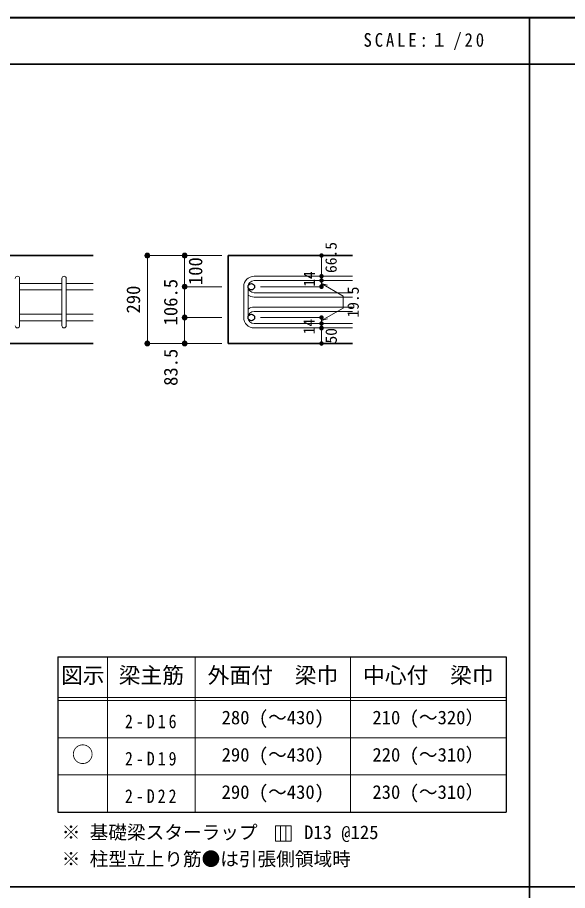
# Model space of a CAD drawing. Units: millimetres at full size, sheet at 1:20. Extents: x -3982 to 3969, y -2797 to 2801.
# Drawn here: x -2397 to -628, y -10 to 2801 of the extents above; entities that cross this region are included whole.
import ezdxf
from ezdxf.enums import TextEntityAlignment as Align

# ---------------------------------------------------------------- set-up
doc = ezdxf.new("R2010")
doc.units = ezdxf.units.MM
doc.header["$LTSCALE"] = 20
doc.header["$PDMODE"] = 32
doc.header["$PDSIZE"] = 12
for name, color, linetype, lineweight in [('6-1_躯体線', 2, 'Continuous', 35), ('6-5_梁主筋', 7, 'Continuous', 18), ('6-6_S.T.P.', 7, 'Continuous', 18), ('6-7_文字', 7, 'Continuous', 18), ('6-D_寸法', 4, 'Continuous', 9), ('6-E_枠', 7, 'Continuous', 18), ('F-0_枠', 6, 'Continuous', 40)]:
    doc.layers.add(name, color=color, linetype=linetype, lineweight=lineweight)
doc.styles.add('ＭＳ ゴシック', font='')
doc.styles.get('ＭＳ ゴシック').set_extended_font_data('MS Gothic')

msp = doc.modelspace()

# ---------------------------------------------------------------- linework, layer by layer
at = {"layer": '6-1_躯体線'}
for p, q in [((-2153.87, 2034.12), (-3103.87, 2034.12)), ((-1719.2, 2034.12), (-1319.2, 2034.12)), ((-2153.87, 1751.12), (-2553.87, 1751.12))]:
    msp.add_line(p, q, dxfattribs=at)
msp.add_lwpolyline([(-1719.2, 2034.12), (-1719.2, 1751.12), (-1319.2, 1751.12)], dxfattribs=at)
at = {"layer": '6-5_梁主筋'}
for p, q in [((-2253.87, 1944.49), (-2389.87, 1944.49)), ((-2153.87, 1944.49), (-2239.87, 1944.49)), ((-2253.87, 1923.49), (-2389.87, 1923.49)), ((-2153.87, 1923.49), (-2239.87, 1923.49)), ((-2253.87, 1845.12), (-2389.87, 1845.12)), ((-2153.87, 1845.12), (-2239.87, 1845.12)), ((-2253.87, 1824.12), (-2389.87, 1824.12)), ((-2153.87, 1824.12), (-2239.87, 1824.12))]:
    msp.add_line(p, q, dxfattribs=at)
at = {"layer": '6-5_梁主筋', "color": 3, "lineweight": 25}
for centre in [(-1644.68, 1933.99), (-1644.68, 1834.62)]:
    msp.add_circle(centre, 10.5, dxfattribs=at)
at = {"layer": '6-6_S.T.P.'}
for p, q in [((-2389.87, 1808.12), (-2389.87, 1960.1)), ((-2253.87, 1808.12), (-2253.87, 1960.1)), ((-2239.87, 1808.12), (-2239.87, 1960.1)), ((-1635.7, 1967.49), (-1319.2, 1967.49)), ((-1635.7, 1953.49), (-1319.2, 1953.49)), ((-1669.2, 1933.99), (-1669.2, 1834.62)), ((-1655.2, 1933.99), (-1655.2, 1834.62)), ((-1635.7, 1914.49), (-1319.2, 1914.49)), ((-1635.7, 1900.49), (-1319.2, 1900.49)), ((-1635.7, 1868.12), (-1319.2, 1868.12)), ((-1635.7, 1854.12), (-1319.2, 1854.12)), ((-1635.7, 1815.12), (-1319.2, 1815.12)), ((-1635.7, 1801.12), (-1319.2, 1801.12))]:
    msp.add_line(p, q, dxfattribs=at)
for centre, radius, start, end in [((-2396.87, 1960.49), 7, 0, 180), ((-2246.87, 1960.49), 7, 0, 180), ((-1635.7, 1933.99), 33.5, 90, 180), ((-1635.7, 1933.99), 19.5, 90, 180), ((-1635.7, 1933.99), 19.5, 180, 270), ((-1635.7, 1933.99), 33.5, 234.40235, 270), ((-1635.7, 1834.62), 33.5, 90, 125.59765), ((-1635.7, 1834.62), 33.5, 180, 270), ((-1635.7, 1834.62), 19.5, 90, 180), ((-1635.7, 1834.62), 19.5, 180, 270), ((-2396.87, 1808.12), 7, 180, 0), ((-2246.87, 1808.12), 7, 180, 0)]:
    msp.add_arc(centre, radius, start, end, dxfattribs=at)
at = {"layer": '6-7_文字'}
for p, q in [((-1550.41, 198.36), (-1550.41, 148.36)), ((-1533.74, 198.36), (-1533.74, 148.36))]:
    msp.add_line(p, q, dxfattribs=at)
msp.add_lwpolyline([(-1567.07, 148.36), (-1517.07, 148.36), (-1517.07, 198.36), (-1567.07, 198.36)], close=True, dxfattribs=at)
at = {"layer": '6-D_寸法'}
for p, q in [((-1979.2, 2034.12), (-1859.2, 2034.12)), ((-1859.2, 2034.12), (-1739.2, 2034.12)), ((-1859.2, 2034.12), (-1859.2, 1933.99)), ((-1419.2, 1944.31), (-1399.88, 1939.14)), ((-1419.2, 1944.31), (-1349.14, 1903.86)), ((-1859.2, 1933.99), (-1739.2, 1933.99)), ((-1859.2, 1933.99), (-1859.2, 1828.12)), ((-1419.2, 1933.99), (-1615.29, 1933.99)), ((-1349.14, 1903.86), (-1349.14, 1865.32)), ((-1419.2, 1824.87), (-1349.14, 1865.32)), ((-1859.2, 1834.62), (-1739.2, 1834.62)), ((-1859.2, 1751.12), (-1859.2, 1834.62)), ((-1419.2, 1834.62), (-1615.29, 1834.62)), ((-1419.2, 1815.12), (-1419.2, 1834.62)), ((-1419.2, 1824.87), (-1399.88, 1830.05)), ((-1419.2, 1801.12), (-1419.2, 1815.12)), ((-1419.2, 1751.12), (-1419.2, 1801.12)), ((-1979.2, 1751.12), (-1859.2, 1751.12)), ((-1859.2, 1751.12), (-1739.2, 1751.12))]:
    msp.add_line(p, q, dxfattribs=at)
for points in [[(-1979.2, 2034.12), (-1979.2, 1751.12), (-1869.33, 1751.12)], [(-1419.2, 1954.06), (-1419.2, 1968.06), (-1419.2, 2034.12)], [(-1419.2, 1954.06), (-1419.2, 1933.99), (-1419.2, 1954.06)]]:
    msp.add_lwpolyline(points, dxfattribs=at)
for centre, radius in [((-1979.2, 2034.12), 8), ((-1979.2, 2034.12), 7.2), ((-1979.2, 2034.12), 6.4), ((-1979.2, 2034.12), 5.6), ((-1979.2, 2034.12), 4.8), ((-1979.2, 2034.12), 4), ((-1979.2, 2034.12), 3.2), ((-1979.2, 2034.12), 2.4), ((-1979.2, 2034.12), 1.6), ((-1979.2, 2034.12), 0.8), ((-1859.2, 2034.12), 8), ((-1859.2, 2034.12), 7.2), ((-1859.2, 2034.12), 6.4), ((-1859.2, 2034.12), 5.6), ((-1859.2, 2034.12), 4.8), ((-1859.2, 2034.12), 4), ((-1859.2, 2034.12), 3.2), ((-1859.2, 2034.12), 2.4), ((-1859.2, 2034.12), 1.6), ((-1859.2, 2034.12), 0.8), ((-1419.2, 2034.12), 4), ((-1419.2, 2034.12), 3.6), ((-1419.2, 2034.12), 3.2), ((-1419.2, 2034.12), 2.8), ((-1419.2, 2034.12), 2.4), ((-1419.2, 2034.12), 2), ((-1419.2, 2034.12), 1.6), ((-1419.2, 2034.12), 1.2), ((-1419.2, 2034.12), 0.8), ((-1419.2, 2034.12), 0.4), ((-1419.2, 1968.06), 4), ((-1419.2, 1968.06), 3.6), ((-1419.2, 1968.06), 3.2), ((-1419.2, 1968.06), 2.8), ((-1419.2, 1968.06), 2.4), ((-1419.2, 1968.06), 2), ((-1419.2, 1968.06), 1.6), ((-1419.2, 1968.06), 1.2), ((-1419.2, 1968.06), 0.8), ((-1419.2, 1968.06), 0.4), ((-1859.2, 1933.99), 8), ((-1859.2, 1933.99), 7.2), ((-1859.2, 1933.99), 6.4), ((-1859.2, 1933.99), 5.6), ((-1419.2, 1954.06), 4), ((-1419.2, 1954.06), 3.6), ((-1419.2, 1954.06), 3.2), ((-1419.2, 1954.06), 2.8), ((-1419.2, 1954.06), 2.4), ((-1419.2, 1954.06), 2), ((-1419.2, 1954.06), 1.6), ((-1419.2, 1954.06), 1.2), ((-1419.2, 1954.06), 0.8), ((-1419.2, 1954.06), 0.4), ((-1859.2, 1933.99), 4.8), ((-1859.2, 1933.99), 4), ((-1859.2, 1933.99), 3.2), ((-1859.2, 1933.99), 2.4), ((-1859.2, 1933.99), 1.6), ((-1859.2, 1933.99), 0.8), ((-1419.2, 1933.99), 4), ((-1419.2, 1933.99), 3.6), ((-1419.2, 1933.99), 3.2), ((-1419.2, 1933.99), 2.8), ((-1419.2, 1933.99), 2.4), ((-1419.2, 1933.99), 2), ((-1419.2, 1933.99), 1.6), ((-1419.2, 1933.99), 1.2), ((-1419.2, 1933.99), 0.8), ((-1419.2, 1933.99), 0.4), ((-1859.2, 1834.62), 8), ((-1859.2, 1834.62), 7.2), ((-1859.2, 1834.62), 6.4), ((-1859.2, 1834.62), 5.6), ((-1859.2, 1834.62), 4.8), ((-1859.2, 1834.62), 4), ((-1859.2, 1834.62), 3.2), ((-1859.2, 1834.62), 2.4), ((-1859.2, 1834.62), 1.6), ((-1859.2, 1834.62), 0.8), ((-1419.2, 1834.62), 4), ((-1419.2, 1834.62), 3.6), ((-1419.2, 1834.62), 3.2), ((-1419.2, 1834.62), 2.8), ((-1419.2, 1834.62), 2.4), ((-1419.2, 1834.62), 2), ((-1419.2, 1834.62), 1.6), ((-1419.2, 1834.62), 1.2), ((-1419.2, 1834.62), 0.8), ((-1419.2, 1834.62), 0.4), ((-1419.2, 1815.12), 4), ((-1419.2, 1801.12), 4), ((-1419.2, 1815.12), 3.6), ((-1419.2, 1801.12), 3.6), ((-1419.2, 1815.12), 3.2), ((-1419.2, 1801.12), 3.2), ((-1419.2, 1815.12), 2.8), ((-1419.2, 1801.12), 2.8), ((-1419.2, 1815.12), 2.4), ((-1419.2, 1801.12), 2.4), ((-1419.2, 1815.12), 2), ((-1419.2, 1801.12), 2), ((-1419.2, 1815.12), 1.6), ((-1419.2, 1801.12), 1.6), ((-1419.2, 1815.12), 1.2), ((-1419.2, 1801.12), 1.2), ((-1419.2, 1815.12), 0.8), ((-1419.2, 1801.12), 0.8), ((-1419.2, 1815.12), 0.4), ((-1419.2, 1801.12), 0.4), ((-1979.2, 1751.12), 8), ((-1979.2, 1751.12), 7.2), ((-1979.2, 1751.12), 6.4), ((-1979.2, 1751.12), 5.6), ((-1979.2, 1751.12), 4.8), ((-1979.2, 1751.12), 4), ((-1979.2, 1751.12), 3.2), ((-1979.2, 1751.12), 2.4), ((-1979.2, 1751.12), 1.6), ((-1979.2, 1751.12), 0.8), ((-1859.2, 1751.12), 8), ((-1859.2, 1751.12), 7.2), ((-1859.2, 1751.12), 6.4), ((-1859.2, 1751.12), 5.6), ((-1859.2, 1751.12), 4.8), ((-1859.2, 1751.12), 4), ((-1859.2, 1751.12), 3.2), ((-1859.2, 1751.12), 2.4), ((-1859.2, 1751.12), 1.6), ((-1859.2, 1751.12), 0.8), ((-1419.2, 1751.12), 4), ((-1419.2, 1751.12), 3.6), ((-1419.2, 1751.12), 3.2), ((-1419.2, 1751.12), 2.8), ((-1419.2, 1751.12), 2.4), ((-1419.2, 1751.12), 2), ((-1419.2, 1751.12), 1.6), ((-1419.2, 1751.12), 1.2), ((-1419.2, 1751.12), 0.8), ((-1419.2, 1751.12), 0.4)]:
    msp.add_circle(centre, radius, dxfattribs=at)
at = {"layer": '6-D_寸法', "color": 7}
for p in [(-1979.2, 2034.12), (-1859.2, 2034.12), (-1419.2, 2034.12), (-1419.2, 1968.06), (-1859.2, 1933.99), (-1419.2, 1954.06), (-1419.2, 1933.99), (-1859.2, 1834.62), (-1419.2, 1834.62), (-1419.2, 1815.12), (-1419.2, 1801.12), (-1979.2, 1751.12), (-1859.2, 1751.12), (-1419.2, 1751.12)]:
    msp.add_point(p, dxfattribs=at)
at = {"layer": '6-E_枠', "color": 3, "lineweight": 25}
for p, q in [((-2267.02, 741.85), (-2267.02, 241.85)), ((-2267.02, 741.85), (-825.33, 741.85)), ((-825.33, 741.85), (-825.33, 241.85)), ((-2267.02, 241.85), (-825.33, 241.85))]:
    msp.add_line(p, q, dxfattribs=at)
at = {"layer": '6-E_枠'}
for p, q in [((-2107.02, 741.85), (-2107.02, 241.85)), ((-1825.33, 741.85), (-1825.33, 241.85)), ((-1325.33, 741.85), (-1325.33, 241.85)), ((-2267.02, 611.85), (-825.33, 611.85)), ((-2267.02, 601.85), (-825.33, 601.85)), ((-2267.02, 481.85), (-825.33, 481.85)), ((-2267.02, 361.85), (-825.33, 361.85))]:
    msp.add_line(p, q, dxfattribs=at)
at = {"layer": 'F-0_枠'}
msp.add_line((-3981.92, 2800.77), (3969.4, 2800.77), dxfattribs=at)
at = {"layer": 'F-0_枠', "color": 2, "lineweight": 35}
for p, q in [((-749.76, 2800.77), (-749.76, -2796.83)), ((-3981.92, 2650.77), (2482.4, 2650.77)), ((2482.4, 1.97), (-3981.92, 1.97))]:
    msp.add_line(p, q, dxfattribs=at)

# ---------------------------------------------------------------- texts
at = {"layer": '6-7_文字', "color": 2, "style": 'ＭＳ ゴシック'}
for s, p in [('図示', (-2257.02, 641.85)), ('梁主筋', (-2071.17, 641.85)), ('外面付\u3000梁巾', (-1785.33, 641.85)), ('中心付\u3000梁巾', (-1285.33, 641.85)), ('○', (-2222.02, 386.85))]:
    msp.add_text(s, height=51.32, dxfattribs=at).set_placement(p, align=Align.BOTTOM_LEFT)
at = {"layer": '6-7_文字', "style": 'ＭＳ ゴシック'}
for s, p in [('280 (～430)', (-1740.33, 511.85)), ('210 (～320）', (-1255.33, 511.85)), ('290 (～430)', (-1740.33, 391.85)), ('220 (～310）', (-1255.33, 391.85)), ('290 (～430)', (-1740.33, 271.85)), ('230 (～310）', (-1255.33, 271.85)), ('※ 基礎梁スターラップ     D13 @125', (-2254.64, 142.13)), ('※ 柱型立上り筋●は引張側領域時', (-2254.64, 56.45))]:
    msp.add_text(s, height=43.99, dxfattribs=at).set_placement(p, align=Align.BOTTOM_LEFT)
at = {"layer": '6-7_文字', "color": 2, "insert": (-1283.99, 2695.77), "char_height": 43.99, "attachment_point": 7, "style": 'ＭＳ ゴシック'}
msp.add_mtext('\\T1.34;\\W0.9;SCALE:１/20', dxfattribs=at)
at = {"layer": '6-7_文字', "char_height": 43.99, "attachment_point": 7, "style": 'ＭＳ ゴシック'}
for s, insert in [('\\T1.38;\\W0.85;2-D16', (-2051.17, 511.85)), ('\\T1.38;\\W0.85;2-D19', (-2051.17, 391.85)), ('\\T1.38;\\W0.85;2-D22', (-2051.17, 271.85))]:
    msp.add_mtext(s, dxfattribs=dict(at, insert=insert))
at = {"layer": '6-D_寸法', "style": 'ＭＳ ゴシック'}
for s, height, p in [('66.5', 36.66, (-1359.2, 1978.06)), ('100', 43.99, (-1789.2, 1939.06)), ('14', 36.66, (-1429.2, 1933.6)), ('106.5', 43.99, (-1869.2, 1809.31)), ('290', 43.99, (-1989.2, 1847.62)), ('19.5', 36.66, (-1288.07, 1834.59)), ('14', 36.66, (-1429.59, 1780.44)), ('50', 36.66, (-1358.71, 1750.99)), ('83.5', 43.99, (-1868.89, 1614.55))]:
    msp.add_text(s, height=height, rotation=90, dxfattribs=at).set_placement(p, align=Align.BOTTOM_LEFT)

doc.saveas('drawing.dxf')
